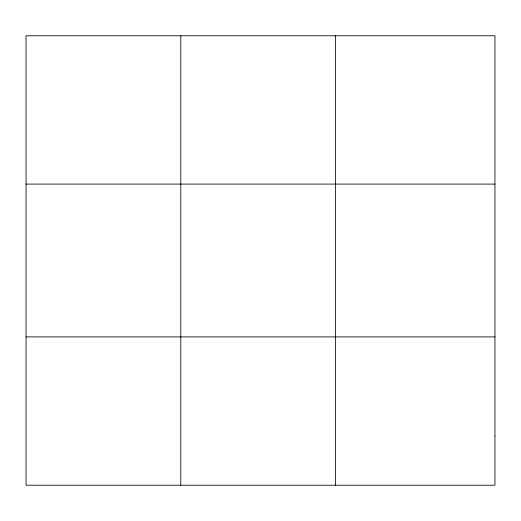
<?xml version="1.0" encoding="UTF-8"?>
<svg xmlns="http://www.w3.org/2000/svg" width="521" height="521" viewBox="0 0 521 521"><rect width="100%" height="100%" fill="white"/><g stroke="black" fill="none" stroke-linecap="round" stroke-linejoin="round"><path stroke-width="0.78" d="M180.787 485.227L180.787 35.773M335.524 485.227L335.524 35.773M26.05 184.089L494.95 184.089M26.05 336.911L494.95 336.911M494.95 435.79L494.95 485.227L26.05 485.227L26.05 35.773L494.95 35.773L494.95 435.79"/></g></svg>
